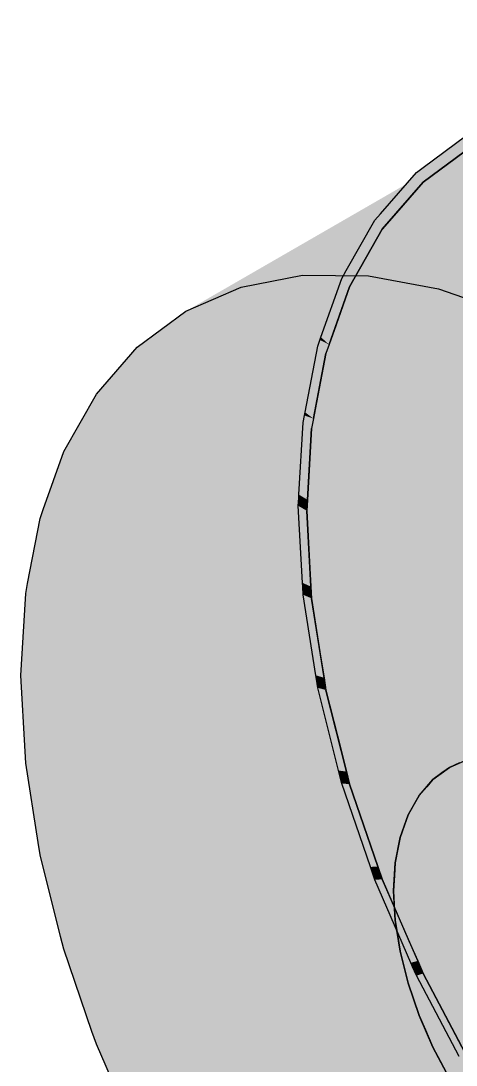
# Model space of a CAD drawing. Extents: x 0 to 420, y 0 to 297.
# Drawn here: x 254.9 to 269.44, y 201.88 to 236.78 of the extents above; entities that cross this region are included whole.
import ezdxf

# ---------------------------------------------------------------- set-up
doc = ezdxf.new("R2010")
doc.units = 0
doc.layers.add('SOMBRA', color=8, linetype='CONTINUOUS')
doc.layers.add('VISIBLE', color=7, linetype='CONTINUOUS')

msp = doc.modelspace()

# ---------------------------------------------------------------- linework, layer by layer
at = {"layer": 'SOMBRA', "color": 254}
for points in [[(276.596, 236.6148), (275.3947, 235.2323), (268.0478, 230.9906)], [(268.1108, 231.7158), (276.596, 236.6148), (268.0478, 230.9906)], [(276.8169, 236.7781), (276.596, 236.6148), (268.1108, 231.7158)], [(276.8169, 236.7781), (268.1108, 231.7158), (269.47, 232.5364)], [(275.3947, 235.2323), (275.2086, 235.0181), (266.7233, 230.1192)], [(275.3947, 235.2323), (266.7233, 230.1192), (268.0478, 230.9906)], [(266.7233, 230.1192), (275.2086, 235.0181), (266.9053, 229.0892)], [(275.2086, 235.0181), (274.2522, 233.331), (266.9053, 229.0892)], [(271.8071, 233.392), (262.2612, 227.8806), (272.5153, 233.5295)], [(264.3069, 228.2779), (272.5153, 233.5295), (262.2612, 227.8806)], [(264.3069, 228.2779), (273.8528, 233.7893), (272.5153, 233.5295)], [(273.8528, 233.7893), (264.3069, 228.2779), (274.6167, 233.7832)], [(266.5135, 228.2604), (274.6167, 233.7832), (264.3069, 228.2779)], [(266.5135, 228.2604), (276.0595, 233.7718), (274.6167, 233.7832)], [(276.0595, 233.7718), (266.5135, 228.2604), (276.8659, 233.6223)], [(268.8433, 227.8285), (276.8659, 233.6223), (266.5135, 228.2604)], [(268.8433, 227.8285), (278.3892, 233.3399), (276.8659, 233.6223)], [(262.2612, 227.8806), (271.8071, 233.392), (270.5977, 232.8655)], [(274.2522, 233.331), (274.104, 233.0696), (265.6188, 228.1706)], [(274.2522, 233.331), (265.6188, 228.1706), (266.9053, 229.0892)], [(278.3892, 233.3399), (268.8433, 227.8285), (279.2245, 233.0495)], [(269.9574, 232.5868), (260.4114, 227.0754), (270.5977, 232.8655)], [(262.2612, 227.8806), (270.5977, 232.8655), (260.4114, 227.0754)], [(265.6188, 228.1706), (274.104, 233.0696), (266.062, 226.8648)], [(274.104, 233.0696), (273.409, 231.1065), (266.062, 226.8648)], [(269.7574, 232.9332), (269.47, 232.5364), (268.3317, 231.8791)], [(271.2563, 226.9896), (279.2245, 233.0495), (268.8433, 227.8285)], [(260.4114, 227.0754), (269.9574, 232.5868), (268.8967, 231.8026)], [(269.47, 232.5364), (268.1108, 231.7158), (268.3317, 231.8791)], [(268.3351, 231.3874), (258.7892, 225.8761), (268.8967, 231.8026)], [(260.4114, 227.0754), (268.8967, 231.8026), (258.7892, 225.8761)], [(268.1108, 231.7158), (268.0478, 230.9906), (266.9094, 230.3334)], [(258.7892, 225.8761), (268.3351, 231.3874), (267.4414, 230.3589)], [(273.3756, 231.0121), (273.3013, 230.8024), (264.816, 225.9034)], [(273.3756, 231.0121), (264.816, 225.9034), (265.6753, 226.5664)], [(273.409, 231.1065), (273.3756, 231.0121), (265.6753, 226.5664)], [(273.409, 231.1065), (265.6753, 226.5664), (266.062, 226.8648)], [(264.816, 225.9034), (273.3013, 230.8024), (265.5325, 224.3553)], [(273.3013, 230.8024), (272.8795, 228.5971), (265.5325, 224.3553)], [(268.0478, 230.9906), (266.7233, 230.1192), (266.9094, 230.3334)], [(266.9683, 229.8144), (257.4223, 224.3031), (267.4414, 230.3589)], [(258.7892, 225.8761), (267.4414, 230.3589), (257.4223, 224.3031)], [(266.7233, 230.1192), (266.9053, 229.0892), (265.7669, 228.432)], [(257.4223, 224.3031), (266.9683, 229.8144), (266.2568, 228.5592)], [(266.9053, 229.0892), (265.6188, 228.1706), (265.7669, 228.432)], [(265.8801, 227.8947), (256.3341, 222.3834), (266.2568, 228.5592)], [(257.4223, 224.3031), (266.2568, 228.5592), (256.3341, 222.3834)], [(272.8795, 228.5971), (272.8592, 228.491), (265.1589, 224.0453)], [(272.8795, 228.5971), (265.1589, 224.0453), (265.5325, 224.3553)], [(272.8592, 228.491), (272.8141, 228.2554), (264.3288, 223.3564)], [(272.8592, 228.491), (264.3288, 223.3564), (265.1589, 224.0453)], [(255.6492, 220.4489), (265.8801, 227.8947), (265.363, 226.4343)], [(255.6492, 220.4489), (256.3341, 222.3834), (265.8801, 227.8947)], [(265.6188, 228.1706), (266.062, 226.8648), (264.9237, 226.2075)], [(266.062, 226.8648), (265.6753, 226.5664), (264.8903, 226.1131)], [(266.062, 226.8648), (264.8903, 226.1131), (264.9237, 226.2075)], [(265.6753, 226.5664), (264.816, 225.9034), (264.8903, 226.1131)], [(255.6492, 220.4489), (265.363, 226.4343), (259.3419, 222.5809)], [(265.1951, 225.9602), (259.3419, 222.5809), (265.363, 226.4343)], [(265.1951, 225.9602), (265.0892, 225.6611), (255.5433, 220.1498)], [(265.1951, 225.9602), (255.5433, 220.1498), (259.3419, 222.5809)], [(264.816, 225.9034), (265.5325, 224.3553), (264.3942, 223.6981)], [(255.1276, 217.9765), (265.0892, 225.6611), (264.7754, 224.0205)], [(255.1276, 217.9765), (255.5433, 220.1498), (265.0892, 225.6611)], [(255.1276, 217.9765), (264.7754, 224.0205), (258.8202, 220.1085)], [(264.6735, 223.4879), (258.8202, 220.1085), (264.7754, 224.0205)], [(265.1589, 224.0453), (264.3288, 223.3564), (264.3739, 223.592)], [(265.5325, 224.3553), (265.1589, 224.0453), (264.3739, 223.592)], [(265.5325, 224.3553), (264.3739, 223.592), (264.3942, 223.6981)], [(264.6735, 223.4879), (264.6092, 223.1519), (255.0633, 217.6405)], [(264.6735, 223.4879), (255.0633, 217.6405), (258.8202, 220.1085)], [(255.6492, 220.4489), (259.3419, 222.5809), (255.5433, 220.1498)], [(255.1276, 217.9765), (258.8202, 220.1085), (255.0633, 217.6405)]]:
    msp.add_solid(points, dxfattribs=at)
at = {"layer": 'SOMBRA', "color": 252}
for points in [[(269.7574, 232.9332), (268.3317, 231.8791), (269.9574, 232.5868)], [(268.3317, 231.8791), (268.3351, 231.3874), (269.9574, 232.5868)], [(268.1108, 231.7158), (266.9094, 230.3334), (268.3351, 231.3874)], [(268.3317, 231.8791), (268.1108, 231.7158), (268.3351, 231.3874)], [(266.9094, 230.3334), (266.9683, 229.8144), (268.3351, 231.3874)], [(266.9094, 230.3334), (266.7233, 230.1192), (266.9683, 229.8144)], [(266.7233, 230.1192), (265.7669, 228.432), (266.9683, 229.8144)], [(265.7669, 228.432), (265.8801, 227.8947), (266.9683, 229.8144)], [(270.1712, 213.1637), (264.3069, 228.2779), (262.2612, 227.8806)], [(271.1451, 212.6751), (264.3069, 228.2779), (270.1712, 213.1637)], [(271.1451, 212.6751), (266.5135, 228.2604), (264.3069, 228.2779)], [(265.7669, 228.432), (265.6188, 228.1706), (265.8801, 227.8947)], [(272.0356, 212.2283), (266.5135, 228.2604), (271.1451, 212.6751)], [(272.0356, 212.2283), (268.8433, 227.8285), (266.5135, 228.2604)], [(269.062, 213.7201), (262.2612, 227.8806), (260.4114, 227.0754)], [(270.1712, 213.1637), (262.2612, 227.8806), (269.062, 213.7201)], [(265.6188, 228.1706), (264.9237, 226.2075), (265.8801, 227.8947)], [(264.9237, 226.2075), (265.1951, 225.9602), (265.8801, 227.8947)], [(297.4109, 228.0259), (269.2114, 211.8334), (296.7886, 227.7551)], [(297.4109, 228.0259), (269.5539, 211.9825), (269.2114, 211.8334)], [(296.7854, 227.7527), (268.6625, 211.4276), (296.2397, 227.3493)], [(296.7854, 227.7527), (268.9629, 211.6497), (268.6625, 211.4276)], [(272.8808, 211.8043), (268.8433, 227.8285), (272.0356, 212.2283)], [(272.8808, 211.8043), (271.2563, 226.9896), (268.8433, 227.8285)], [(268.9629, 211.6497), (296.7854, 227.7527), (296.7886, 227.7551)], [(268.9629, 211.6497), (296.7886, 227.7551), (269.2114, 211.8334)], [(296.2371, 227.3462), (268.2001, 210.8954), (295.7772, 226.8171)], [(296.2371, 227.3462), (268.4532, 211.1866), (268.2001, 210.8954)], [(268.4532, 211.1866), (296.2371, 227.3462), (296.2397, 227.3493)], [(268.4532, 211.1866), (296.2397, 227.3493), (268.6625, 211.4276)], [(267.7389, 214.3838), (260.4114, 227.0754), (258.7892, 225.8761)], [(269.062, 213.7201), (260.4114, 227.0754), (267.7389, 214.3838)], [(295.7751, 226.8133), (267.8319, 210.2458), (295.409, 226.1675)], [(295.7751, 226.8133), (268.0334, 210.6013), (267.8319, 210.2458)], [(268.0334, 210.6013), (295.7751, 226.8133), (295.7772, 226.8171)], [(268.0334, 210.6013), (295.7772, 226.8171), (268.2001, 210.8954)], [(264.8903, 226.1131), (264.816, 225.9034), (265.0892, 225.6611)], [(264.9237, 226.2075), (264.8903, 226.1131), (265.1951, 225.9602)], [(264.8903, 226.1131), (265.0892, 225.6611), (265.1951, 225.9602)], [(295.4075, 226.1632), (267.5643, 209.4901), (295.1415, 225.4118)], [(295.4075, 226.1632), (267.7107, 209.9037), (267.5643, 209.4901)], [(267.7107, 209.9037), (295.4075, 226.1632), (295.409, 226.1675)], [(267.7107, 209.9037), (295.409, 226.1675), (267.8319, 210.2458)], [(266.0704, 215.2209), (258.7892, 225.8761), (257.4223, 224.3031)], [(267.7389, 214.3838), (258.7892, 225.8761), (266.0704, 215.2209)], [(264.816, 225.9034), (264.3942, 223.6981), (265.0892, 225.6611)], [(264.3942, 223.6981), (264.6735, 223.4879), (265.0892, 225.6611)], [(295.1405, 225.4069), (267.4019, 208.6411), (294.9791, 224.5628)], [(295.1405, 225.4069), (267.4908, 209.1058), (267.4019, 208.6411)], [(267.4908, 209.1058), (295.1405, 225.4069), (295.1415, 225.4118)], [(267.4908, 209.1058), (295.1415, 225.4118), (267.5643, 209.4901)], [(294.9788, 224.5575), (267.3475, 207.7134), (294.9246, 223.6351)], [(294.9788, 224.5575), (267.3773, 208.2211), (267.3475, 207.7134)], [(267.3773, 208.2211), (294.9788, 224.5575), (294.9791, 224.5628)], [(267.3773, 208.2211), (294.9791, 224.5628), (267.4019, 208.6411)], [(263.8125, 216.3536), (257.4223, 224.3031), (256.3341, 222.3834)], [(266.0704, 215.2209), (257.4223, 224.3031), (263.8125, 216.3536)], [(264.3942, 223.6981), (264.3739, 223.592), (264.6735, 223.4879)], [(264.3288, 223.3564), (264.1874, 220.9466), (264.6092, 223.1519)], [(264.3739, 223.592), (264.3288, 223.3564), (264.6092, 223.1519)], [(264.3739, 223.592), (264.6092, 223.1519), (264.6735, 223.4879)], [(267.3721, 207.2649), (294.9246, 223.6351), (267.3475, 207.7134)], [(267.3721, 207.2649), (294.9249, 223.6294), (294.9246, 223.6351)], [(294.9249, 223.6294), (267.3721, 207.2649), (267.4019, 206.7228)], [(294.9249, 223.6294), (267.4019, 206.7228), (294.9791, 222.6445)], [(264.1874, 220.9466), (264.4699, 220.777), (264.6092, 223.1519)], [(267.4754, 206.2535), (294.9791, 222.6445), (267.4019, 206.7228)], [(267.4754, 206.2535), (294.98, 222.6385), (294.9791, 222.6445)], [(294.98, 222.6385), (267.4754, 206.2535), (267.5643, 205.6863)], [(294.98, 222.6385), (267.5643, 205.6863), (295.1415, 221.608)], [(260.4464, 218.0422), (256.3341, 222.3834), (255.6492, 220.4489)], [(263.8125, 216.3536), (256.3341, 222.3834), (260.4464, 218.0422)], [(267.6854, 205.2043), (295.1415, 221.608), (267.5643, 205.6863)], [(267.6854, 205.2043), (295.143, 221.6019), (295.1415, 221.608)], [(295.143, 221.6019), (267.6854, 205.2043), (267.8319, 204.6216)], [(295.143, 221.6019), (267.8319, 204.6216), (295.409, 220.5433)], [(264.1874, 220.9466), (264.1806, 220.8307), (264.4699, 220.777)], [(264.1806, 220.8307), (264.1655, 220.5732), (264.4483, 220.4099)], [(264.1655, 220.5732), (264.3069, 218.0001), (264.4483, 220.4099)], [(264.1806, 220.8307), (264.4483, 220.4099), (264.4699, 220.777)], [(267.9986, 204.135), (295.409, 220.5433), (267.8319, 204.6216)], [(267.9986, 204.135), (295.4112, 220.5371), (295.409, 220.5433)], [(295.4112, 220.5371), (267.9986, 204.135), (268.2001, 203.5469)], [(295.4112, 220.5371), (268.2001, 203.5469), (295.7772, 219.4686)], [(263.1512, 215.187), (255.6492, 220.4489), (255.5433, 220.1498)], [(263.1512, 215.187), (260.4464, 218.0422), (255.6492, 220.4489)], [(264.3069, 218.0001), (264.5877, 217.8742), (264.4483, 220.4099)], [(259.8428, 216.3372), (255.5433, 220.1498), (255.1276, 217.9765)], [(263.1512, 215.187), (255.5433, 220.1498), (259.8428, 216.3372)], [(264.816, 214.4919), (273.3013, 219.3908), (266.6494, 212.3835)], [(273.3013, 219.3908), (273.9963, 216.6252), (266.6494, 212.3835)], [(268.4094, 203.0642), (295.7772, 219.4686), (268.2001, 203.5469)], [(268.4094, 203.0642), (295.7799, 219.4625), (295.7772, 219.4686)], [(295.7799, 219.4625), (268.4094, 203.0642), (268.6625, 202.4807)], [(295.7799, 219.4625), (268.6625, 202.4807), (296.2397, 218.4023)], [(262.6706, 213.8296), (255.1276, 217.9765), (255.0633, 217.6405)], [(262.6706, 213.8296), (259.8428, 216.3372), (255.1276, 217.9765)], [(265.3705, 214.4154), (260.4464, 218.0422), (263.1512, 215.187)], [(265.3705, 214.4154), (263.8125, 216.3536), (260.4464, 218.0422)], [(264.3069, 218.0001), (264.3137, 217.8763), (264.5877, 217.8742)], [(264.3137, 217.8763), (264.3288, 217.6014), (264.6092, 217.4821)], [(264.3137, 217.8763), (264.6092, 217.4821), (264.5877, 217.8742)], [(259.4764, 214.4218), (255.0633, 217.6405), (254.9239, 215.2657)], [(262.6706, 213.8296), (255.0633, 217.6405), (259.4764, 214.4218)], [(264.3288, 217.6014), (264.7507, 214.909), (264.6092, 217.4821)], [(264.7507, 214.909), (265.025, 214.8288), (264.6092, 217.4821)], [(267.0104, 213.8452), (263.8125, 216.3536), (265.3705, 214.4154)], [(267.0104, 213.8452), (266.0704, 215.2209), (263.8125, 216.3536)], [(274.0298, 216.4922), (274.104, 216.1967), (265.6188, 211.2977)], [(274.0298, 216.4922), (265.6188, 211.2977), (266.3295, 212.0465)], [(273.9963, 216.6252), (274.0298, 216.4922), (266.3295, 212.0465)], [(273.9963, 216.6252), (266.3295, 212.0465), (266.6494, 212.3835)], [(264.8133, 213.4324), (259.8428, 216.3372), (262.6706, 213.8296)], [(264.8133, 213.4324), (263.1512, 215.187), (259.8428, 216.3372)], [(265.6188, 211.2977), (274.104, 216.1967), (267.7135, 209.1635)], [(274.104, 216.1967), (275.0604, 213.4052), (267.7135, 209.1635)], [(262.3789, 212.3047), (254.9239, 215.2657), (254.9024, 214.8986)], [(262.3789, 212.3047), (259.4764, 214.4218), (254.9239, 215.2657)], [(266.3966, 213.1389), (263.1512, 215.187), (264.8133, 213.4324)], [(266.3966, 213.1389), (265.3705, 214.4154), (263.1512, 215.187)], [(268.3109, 213.3931), (266.0704, 215.2209), (267.0104, 213.8452)], [(268.3109, 213.3931), (267.7389, 214.3838), (266.0704, 215.2209)], [(259.3535, 212.3287), (254.9024, 214.8986), (255.0417, 212.3628)], [(262.3789, 212.3047), (254.9024, 214.8986), (259.3535, 212.3287)], [(264.7507, 214.909), (264.7709, 214.7795), (265.025, 214.8288)], [(264.7709, 214.7795), (265.0892, 214.4186), (265.025, 214.8288)], [(264.7709, 214.7795), (264.816, 214.4919), (265.0892, 214.4186)], [(256.2282, 206.1819), (255.5433, 208.9073), (265.0892, 214.4186)], [(256.2282, 206.1819), (265.0892, 214.4186), (265.6063, 212.3611)], [(264.4083, 212.2887), (259.4764, 214.4218), (262.3789, 212.3047)], [(264.4083, 212.2887), (262.6706, 213.8296), (259.4764, 214.4218)], [(264.816, 214.4919), (266.6494, 212.3835), (265.5111, 211.7263)], [(264.816, 214.4919), (265.5111, 211.7263), (265.0892, 214.4186)], [(265.5111, 211.7263), (265.7742, 211.6932), (265.0892, 214.4186)], [(267.6522, 212.9061), (265.3705, 214.4154), (266.3966, 213.1389)], [(267.6522, 212.9061), (267.0104, 213.8452), (265.3705, 214.4154)], [(269.4011, 213.0141), (267.7389, 214.3838), (268.3109, 213.3931)], [(269.4011, 213.0141), (269.062, 213.7201), (267.7389, 214.3838)], [(265.908, 212.2768), (262.6706, 213.8296), (264.4083, 212.2887)], [(265.908, 212.2768), (264.8133, 213.4324), (262.6706, 213.8296)], [(268.7047, 212.711), (267.0104, 213.8452), (267.6522, 212.9061)], [(268.7047, 212.711), (268.3109, 213.3931), (267.0104, 213.8452)], [(270.3583, 212.6813), (269.062, 213.7201), (269.4011, 213.0141)], [(270.3583, 212.6813), (270.1712, 213.1637), (269.062, 213.7201)], [(267.0972, 212.2674), (264.8133, 213.4324), (265.908, 212.2768)], [(267.0972, 212.2674), (266.3966, 213.1389), (264.8133, 213.4324)], [(275.1064, 213.271), (275.2086, 212.9727), (266.7233, 208.0737)], [(275.1064, 213.271), (266.7233, 208.0737), (267.4061, 208.8252)], [(275.0604, 213.4052), (275.1064, 213.271), (267.4061, 208.8252)], [(275.0604, 213.4052), (267.4061, 208.8252), (267.7135, 209.1635)], [(269.6289, 212.5397), (268.3109, 213.3931), (268.7047, 212.711)], [(269.6289, 212.5397), (269.4011, 213.0141), (268.3109, 213.3931)], [(268.0941, 212.2595), (266.3966, 213.1389), (267.0972, 212.2674)], [(268.0941, 212.2595), (267.6522, 212.9061), (266.3966, 213.1389)], [(266.7233, 208.0737), (275.2086, 212.9727), (269.063, 205.9614)], [(268.9694, 212.2526), (267.6522, 212.9061), (268.0941, 212.2595)], [(268.9694, 212.2526), (268.7047, 212.711), (267.6522, 212.9061)], [(275.2086, 212.9727), (276.4099, 210.2031), (269.063, 205.9614)], [(270.474, 212.383), (269.4011, 213.0141), (269.6289, 212.5397)], [(270.474, 212.383), (270.3583, 212.6813), (269.4011, 213.0141)], [(269.7698, 212.2462), (268.7047, 212.711), (268.9694, 212.2526)], [(269.7698, 212.2462), (269.6289, 212.5397), (268.7047, 212.711)], [(262.2811, 210.6384), (255.0417, 212.3628), (255.0633, 211.9708)], [(262.2811, 210.6384), (259.3535, 212.3287), (255.0417, 212.3628)], [(256.2282, 206.1819), (265.6063, 212.3611), (259.921, 208.3139)], [(264.1626, 211.0038), (259.3535, 212.3287), (262.2811, 210.6384)], [(264.1626, 211.0038), (262.3789, 212.3047), (259.3535, 212.3287)], [(265.7742, 211.6932), (259.921, 208.3139), (265.6063, 212.3611)], [(265.5528, 211.2738), (262.3789, 212.3047), (264.1626, 211.0038)], [(265.5528, 211.2738), (264.4083, 212.2887), (262.3789, 212.3047)], [(266.6553, 211.4879), (264.4083, 212.2887), (265.5528, 211.2738)], [(266.6553, 211.4879), (265.908, 212.2768), (264.4083, 212.2887)], [(266.6494, 212.3835), (265.5445, 211.5933), (265.5111, 211.7263)], [(266.6494, 212.3835), (266.3295, 212.0465), (265.5445, 211.5933)], [(267.5795, 211.6674), (265.908, 212.2768), (266.6553, 211.4879)], [(267.5795, 211.6674), (267.0972, 212.2674), (265.908, 212.2768)], [(268.391, 211.825), (267.0972, 212.2674), (267.5795, 211.6674)], [(268.391, 211.825), (268.0941, 212.2595), (267.0972, 212.2674)], [(269.1331, 211.9691), (268.0941, 212.2595), (268.391, 211.825)], [(269.1331, 211.9691), (268.9694, 212.2526), (268.0941, 212.2595)], [(269.8373, 212.1058), (268.9694, 212.2526), (269.1331, 211.9691)], [(269.8373, 212.1058), (269.7698, 212.2462), (268.9694, 212.2526)], [(259.4764, 210.0938), (255.0633, 211.9708), (255.479, 209.3175)], [(262.2811, 210.6384), (255.0633, 211.9708), (259.4764, 210.0938)], [(266.3295, 212.0465), (265.6188, 211.2977), (265.5445, 211.5933)], [(268.5747, 211.5562), (268.391, 211.825), (267.5795, 211.6674)], [(269.2114, 211.8334), (269.1331, 211.9691), (268.391, 211.825)], [(269.2114, 211.8334), (268.391, 211.825), (268.5747, 211.5562)], [(269.2114, 211.8334), (268.5747, 211.5562), (268.6625, 211.4276)], [(269.8373, 212.1058), (269.1331, 211.9691), (269.2114, 211.8334)], [(265.7742, 211.6932), (265.8801, 211.2719), (256.3341, 205.7605)], [(265.7742, 211.6932), (256.3341, 205.7605), (259.921, 208.3139)], [(265.5111, 211.7263), (265.5445, 211.5933), (265.7742, 211.6932)], [(265.5445, 211.5933), (265.8801, 211.2719), (265.7742, 211.6932)], [(265.5445, 211.5933), (265.6188, 211.2977), (265.8801, 211.2719)], [(267.1699, 210.9447), (266.6553, 211.4879), (265.5528, 211.2738)], [(267.9036, 211.2641), (267.5795, 211.6674), (266.6553, 211.4879)], [(267.9036, 211.2641), (266.6553, 211.4879), (267.1699, 210.9447)], [(268.5747, 211.5562), (267.5795, 211.6674), (267.9036, 211.2641)], [(268.6625, 211.4276), (268.5747, 211.5562), (267.9036, 211.2641)], [(257.2766, 203.0096), (256.3341, 205.7605), (265.8801, 211.2719)], [(257.2766, 203.0096), (265.8801, 211.2719), (266.5916, 209.1951)], [(266.3342, 210.5809), (265.5528, 211.2738), (264.1626, 211.0038)], [(267.1699, 210.9447), (265.5528, 211.2738), (266.3342, 210.5809)], [(265.6188, 211.2977), (267.7135, 209.1635), (266.5751, 208.5063)], [(265.6188, 211.2977), (266.5751, 208.5063), (265.8801, 211.2719)], [(266.5751, 208.5063), (266.8225, 208.5209), (265.8801, 211.2719)], [(268.1041, 211.0147), (267.9036, 211.2641), (267.1699, 210.9447)], [(268.6625, 211.4276), (267.9036, 211.2641), (268.1041, 211.0147)], [(268.6625, 211.4276), (268.1041, 211.0147), (268.2001, 210.8954)], [(265.3373, 210.147), (264.1626, 211.0038), (262.2811, 210.6384)], [(266.3342, 210.5809), (264.1626, 211.0038), (265.3373, 210.147)], [(267.5157, 210.5797), (267.1699, 210.9447), (266.3342, 210.5809)], [(268.1041, 211.0147), (267.1699, 210.9447), (267.5157, 210.5797)], [(268.2001, 210.8954), (268.1041, 211.0147), (267.5157, 210.5797)], [(268.2001, 210.8954), (267.5157, 210.5797), (267.7295, 210.3539)], [(268.2001, 210.8954), (267.7295, 210.3539), (267.8319, 210.2458)], [(264.0801, 209.5998), (262.2811, 210.6384), (259.4764, 210.0938)], [(265.3373, 210.147), (262.2811, 210.6384), (264.0801, 209.5998)], [(266.8722, 210.1039), (266.3342, 210.5809), (265.3373, 210.147)], [(267.5157, 210.5797), (266.3342, 210.5809), (266.8722, 210.1039)], [(267.7295, 210.3539), (267.5157, 210.5797), (266.8722, 210.1039)], [(262.3789, 208.8592), (259.4764, 210.0938), (255.479, 209.3175)], [(264.0801, 209.5998), (259.4764, 210.0938), (262.3789, 208.8592)], [(266.1393, 209.562), (265.3373, 210.147), (264.0801, 209.5998)], [(266.8722, 210.1039), (265.3373, 210.147), (266.1393, 209.562)], [(267.2337, 209.7833), (266.8722, 210.1039), (266.1393, 209.562)], [(267.7295, 210.3539), (266.8722, 210.1039), (267.2337, 209.7833)], [(267.8319, 210.2458), (267.7295, 210.3539), (267.2337, 209.7833)], [(267.8319, 210.2458), (267.2337, 209.7833), (267.4573, 209.585)], [(267.8319, 210.2458), (267.4573, 209.585), (267.5643, 209.4901)], [(276.4677, 210.0699), (276.596, 209.774), (268.1108, 204.875)], [(276.4677, 210.0699), (268.1108, 204.875), (268.7674, 205.6242)], [(276.4099, 210.2031), (276.4677, 210.0699), (268.7674, 205.6242)], [(276.4099, 210.2031), (268.7674, 205.6242), (269.063, 205.9614)], [(267.2337, 209.7833), (266.1393, 209.562), (266.6915, 209.1593)], [(267.4573, 209.585), (267.2337, 209.7833), (266.6915, 209.1593)], [(268.1108, 204.875), (276.596, 209.774), (270.6748, 202.8319)], [(265.265, 208.9157), (264.0801, 209.5998), (262.3789, 208.8592)], [(266.1393, 209.562), (264.0801, 209.5998), (265.265, 208.9157)], [(266.6915, 209.1593), (266.1393, 209.562), (265.265, 208.9157)], [(267.4573, 209.585), (266.6915, 209.1593), (267.0626, 208.8886)], [(267.5643, 209.4901), (267.4573, 209.585), (267.0626, 208.8886)], [(267.5643, 209.4901), (267.0626, 208.8886), (267.2921, 208.7212)], [(267.5643, 209.4901), (267.2921, 208.7212), (267.4019, 208.6411)], [(262.3789, 208.8592), (255.479, 209.3175), (255.5433, 208.9073)], [(257.2766, 203.0096), (266.5916, 209.1951), (260.9691, 205.1414)], [(266.8225, 208.5209), (260.9691, 205.1414), (266.5916, 209.1951)], [(266.6915, 209.1593), (265.265, 208.9157), (266.0739, 208.4487)], [(267.0626, 208.8886), (266.6915, 209.1593), (266.0739, 208.4487)], [(267.7135, 209.1635), (266.6211, 208.372), (266.5751, 208.5063)], [(267.7135, 209.1635), (267.4061, 208.8252), (266.6211, 208.372)], [(259.8427, 207.7553), (255.5433, 208.9073), (256.2282, 206.1819)], [(262.3789, 208.8592), (255.5433, 208.9073), (259.8427, 207.7553)], [(264.1626, 208.1006), (262.3789, 208.8592), (259.8427, 207.7553)], [(265.265, 208.9157), (262.3789, 208.8592), (264.1626, 208.1006)], [(266.0739, 208.4487), (265.265, 208.9157), (264.1626, 208.1006)], [(267.0626, 208.8886), (266.0739, 208.4487), (266.6309, 208.1271)], [(267.4061, 208.8252), (266.7233, 208.0737), (266.6211, 208.372)], [(267.2921, 208.7212), (267.0626, 208.8886), (266.6309, 208.1271)], [(267.2921, 208.7212), (266.6309, 208.1271), (267.0052, 207.911)], [(267.4019, 208.6411), (267.2921, 208.7212), (267.0052, 207.911)], [(266.8225, 208.5209), (266.9683, 208.0956), (257.4223, 202.5843)], [(266.8225, 208.5209), (257.4223, 202.5843), (260.9691, 205.1414)], [(266.0739, 208.4487), (264.1626, 208.1006), (265.3373, 207.6009)], [(266.6309, 208.1271), (266.0739, 208.4487), (265.3373, 207.6009)], [(266.5751, 208.5063), (266.6211, 208.372), (266.8225, 208.5209)], [(266.6211, 208.372), (266.9683, 208.0956), (266.8225, 208.5209)], [(266.6211, 208.372), (266.7233, 208.0737), (266.9683, 208.0956)], [(267.4019, 208.6411), (267.0052, 207.911), (267.2367, 207.7774)], [(267.4019, 208.6411), (267.2367, 207.7774), (267.3475, 207.7134)], [(256.2282, 206.1819), (259.921, 208.3139), (256.3341, 205.7605)], [(258.6062, 199.8549), (257.4223, 202.5843), (266.9683, 208.0956)], [(258.6062, 199.8549), (266.9683, 208.0956), (267.862, 206.0351)], [(264.1626, 208.1006), (259.8427, 207.7553), (262.6706, 206.9975)], [(265.3373, 207.6009), (264.1626, 208.1006), (262.6706, 206.9975)], [(266.6309, 208.1271), (265.3373, 207.6009), (266.1393, 207.2598)], [(267.0052, 207.911), (266.6309, 208.1271), (266.1393, 207.2598)], [(266.7233, 208.0737), (267.9246, 205.3042), (266.9683, 208.0956)], [(266.7233, 208.0737), (269.063, 205.9614), (267.9246, 205.3042)], [(267.9246, 205.3042), (268.1521, 205.3663), (266.9683, 208.0956)], [(262.6706, 206.9975), (259.8427, 207.7553), (256.2282, 206.1819)], [(267.0052, 207.911), (266.1393, 207.2598), (266.6915, 207.025)], [(267.2367, 207.7774), (267.0052, 207.911), (266.6915, 207.025)], [(267.2367, 207.7774), (266.6915, 207.025), (267.0626, 206.8671)], [(267.3475, 207.7134), (267.2367, 207.7774), (267.0626, 206.8671)], [(267.3475, 207.7134), (267.0626, 206.8671), (267.2921, 206.7695)], [(267.3475, 207.7134), (267.2921, 206.7695), (267.4019, 206.7228)], [(265.3373, 207.6009), (262.6706, 206.9975), (264.4083, 206.5319)], [(266.1393, 207.2598), (265.3373, 207.6009), (264.4083, 206.5319)], [(262.6706, 206.9975), (256.2282, 206.1819), (256.3341, 205.7605)], [(262.6706, 206.9975), (256.3341, 205.7605), (260.4465, 205.3532)], [(264.4083, 206.5319), (262.6706, 206.9975), (260.4465, 205.3532)], [(266.1393, 207.2598), (264.4083, 206.5319), (265.5528, 206.2252)], [(266.6915, 207.025), (266.1393, 207.2598), (265.5528, 206.2252)], [(266.6915, 207.025), (265.5528, 206.2252), (266.3342, 206.0159)], [(267.0626, 206.8671), (266.6915, 207.025), (266.3342, 206.0159)], [(267.0626, 206.8671), (266.3342, 206.0159), (266.8721, 205.8717)], [(267.2921, 206.7695), (267.0626, 206.8671), (266.8721, 205.8717)], [(267.2921, 206.7695), (266.8721, 205.8717), (267.2337, 205.7749)], [(267.4019, 206.7228), (267.2921, 206.7695), (267.2337, 205.7749)], [(267.4019, 206.7228), (267.2337, 205.7749), (267.4573, 205.7149)], [(267.4019, 206.7228), (267.4573, 205.7149), (267.5643, 205.6863)], [(264.4083, 206.5319), (260.4465, 205.3532), (263.1512, 205.0852)], [(265.5528, 206.2252), (264.4083, 206.5319), (263.1512, 205.0852)], [(265.5528, 206.2252), (263.1512, 205.0852), (264.8133, 204.9206)], [(266.3342, 206.0159), (265.5528, 206.2252), (264.8133, 204.9206)], [(258.6062, 199.8549), (267.862, 206.0351), (262.2989, 201.9869)], [(268.1521, 205.3663), (262.2989, 201.9869), (267.862, 206.0351)], [(266.3342, 206.0159), (264.8133, 204.9206), (265.908, 204.8121)], [(266.8721, 205.8717), (266.3342, 206.0159), (265.908, 204.8121)], [(269.063, 205.9614), (267.9824, 205.171), (267.9246, 205.3042)], [(269.063, 205.9614), (268.7674, 205.6242), (267.9824, 205.171)], [(260.4465, 205.3532), (256.3341, 205.7605), (257.2766, 203.0096)], [(266.8721, 205.8717), (265.908, 204.8121), (266.6553, 204.7381)], [(267.2337, 205.7749), (266.8721, 205.8717), (266.6553, 204.7381)], [(267.2337, 205.7749), (266.6553, 204.7381), (267.1699, 204.6871)], [(267.4573, 205.7149), (267.2337, 205.7749), (267.1699, 204.6871)], [(267.4573, 205.7149), (267.1699, 204.6871), (267.5157, 204.6529)], [(267.5643, 205.6863), (267.4573, 205.7149), (267.5157, 204.6529)], [(267.5643, 205.6863), (267.5157, 204.6529), (267.7295, 204.6317)], [(267.5643, 205.6863), (267.7295, 204.6317), (267.8319, 204.6216)], [(268.7674, 205.6242), (268.1108, 204.875), (267.9824, 205.171)], [(263.1512, 205.0852), (260.4465, 205.3532), (257.2766, 203.0096)], [(268.1521, 205.3663), (268.3351, 204.9443), (258.7892, 199.4329)], [(268.1521, 205.3663), (258.7892, 199.4329), (262.2989, 201.9869)], [(267.9246, 205.3042), (267.9824, 205.171), (268.1521, 205.3663)], [(267.9824, 205.171), (268.3351, 204.9443), (268.1521, 205.3663)], [(257.2766, 203.0096), (260.9691, 205.1414), (257.4223, 202.5843)], [(263.1512, 205.0852), (257.2766, 203.0096), (257.4223, 202.5843)], [(263.1512, 205.0852), (257.4223, 202.5843), (261.2771, 202.9286)], [(260.1942, 196.7718), (258.7892, 199.4329), (268.3351, 204.9443)], [(260.1942, 196.7718), (268.3351, 204.9443), (269.3958, 202.9353)], [(264.8133, 204.9206), (263.1512, 205.0852), (261.2771, 202.9286)], [(264.8133, 204.9206), (261.2771, 202.9286), (263.8125, 203.155)], [(265.908, 204.8121), (264.8133, 204.9206), (263.8125, 203.155)], [(267.9824, 205.171), (268.1108, 204.875), (268.3351, 204.9443)], [(268.1108, 204.875), (269.5365, 202.1747), (268.3351, 204.9443)], [(268.1108, 204.875), (270.6748, 202.8319), (269.5365, 202.1747)], [(269.5365, 202.1747), (269.7401, 202.2832), (268.3351, 204.9443)], [(265.908, 204.8121), (263.8125, 203.155), (265.3705, 203.2942)], [(266.6553, 204.7381), (265.908, 204.8121), (265.3705, 203.2942)], [(266.6553, 204.7381), (265.3705, 203.2942), (266.3966, 203.3858)], [(267.1699, 204.6871), (266.6553, 204.7381), (266.3966, 203.3858)], [(267.1699, 204.6871), (266.3966, 203.3858), (267.0972, 203.4484)], [(267.5157, 204.6529), (267.1699, 204.6871), (267.0972, 203.4484)], [(267.5157, 204.6529), (267.0972, 203.4484), (267.5795, 203.4915)], [(267.7295, 204.6317), (267.5157, 204.6529), (267.5795, 203.4915)], [(267.7295, 204.6317), (267.5795, 203.4915), (267.9036, 203.5204)], [(267.8319, 204.6216), (267.7295, 204.6317), (267.9036, 203.5204)], [(267.8319, 204.6216), (267.9036, 203.5204), (268.1041, 203.5383)], [(267.8319, 204.6216), (268.1041, 203.5383), (268.2001, 203.5469)], [(267.0972, 203.4484), (266.0704, 201.6805), (267.0104, 201.9707)], [(267.0972, 203.4484), (266.3966, 203.3858), (266.0704, 201.6805)], [(267.5795, 203.4915), (267.0104, 201.9707), (267.6522, 202.1688)], [(267.5795, 203.4915), (267.0972, 203.4484), (267.0104, 201.9707)], [(267.9036, 203.5204), (267.5795, 203.4915), (267.6522, 202.1688)], [(267.9036, 203.5204), (267.6522, 202.1688), (268.0941, 202.3052)], [(268.1041, 203.5383), (267.9036, 203.5204), (268.0941, 202.3052)], [(268.1041, 203.5383), (268.0941, 202.3052), (268.391, 202.3968)], [(268.2001, 203.5469), (268.1041, 203.5383), (268.391, 202.3968)], [(268.2001, 203.5469), (268.391, 202.3968), (268.5747, 202.4535)], [(268.2001, 203.5469), (268.5747, 202.4535), (268.6625, 202.4807)], [(263.8125, 203.155), (258.6062, 199.8549), (258.7892, 199.4329)], [(263.8125, 203.155), (261.2771, 202.9286), (258.6062, 199.8549)], [(263.8125, 203.155), (258.7892, 199.4329), (262.3205, 200.523)], [(265.3705, 203.2942), (262.3205, 200.523), (264.6431, 201.2399)], [(265.3705, 203.2942), (263.8125, 203.155), (262.3205, 200.523)], [(266.3966, 203.3858), (264.6431, 201.2399), (266.0704, 201.6805)], [(266.3966, 203.3858), (265.3705, 203.2942), (264.6431, 201.2399)], [(261.2771, 202.9286), (257.4223, 202.5843), (258.6062, 199.8549)], [(260.1942, 196.7718), (269.3958, 202.9353), (263.8868, 198.9038)], [(269.7401, 202.2832), (263.8868, 198.9038), (269.3958, 202.9353)], [(268.391, 202.3968), (268.0941, 202.3052), (268.3109, 200.9212)], [(268.391, 202.3968), (268.3109, 200.9212), (268.7047, 201.1485)], [(268.5747, 202.4535), (268.391, 202.3968), (268.7047, 201.1485)], [(268.6625, 202.4807), (268.5747, 202.4535), (268.9694, 201.3013)], [(268.5747, 202.4535), (268.7047, 201.1485), (268.9694, 201.3013)], [(268.6625, 202.4807), (268.9694, 201.3013), (269.1331, 201.3959)], [(268.6625, 202.4807), (269.1331, 201.3959), (269.2114, 201.4411)], [(269.7401, 202.2832), (269.9574, 201.8718), (260.4114, 196.3604)], [(269.7401, 202.2832), (260.4114, 196.3604), (263.8868, 198.9038)], [(267.6522, 202.1688), (266.9011, 200.1072), (267.7389, 200.5909)], [(267.6522, 202.1688), (267.0104, 201.9707), (266.9011, 200.1072)], [(268.0941, 202.3052), (267.6522, 202.1688), (267.7389, 200.5909)], [(268.0941, 202.3052), (267.7389, 200.5909), (268.3109, 200.9212)], [(258.6062, 199.8549), (262.2989, 201.9869), (258.7892, 199.4329)], [(267.0104, 201.9707), (265.629, 199.3728), (266.9011, 200.1072)], [(267.0104, 201.9707), (266.0704, 201.6805), (265.629, 199.3728)]]:
    msp.add_solid(points, dxfattribs=at)
at = {"layer": 'SOMBRA', "color": 253}
for points in [[(264.3288, 223.3564), (272.8141, 228.2554), (265.3257, 221.6038)], [(272.8141, 228.2554), (272.6727, 225.8456), (265.3257, 221.6038)], [(272.6727, 225.8456), (272.6659, 225.7297), (264.9655, 221.2839)], [(272.6727, 225.8456), (264.9655, 221.2839), (265.3257, 221.6038)], [(272.6659, 225.7297), (272.6508, 225.4722), (264.1655, 220.5732)], [(272.6659, 225.7297), (264.1655, 220.5732), (264.9655, 221.2839)], [(264.1655, 220.5732), (272.6508, 225.4722), (265.4453, 218.6574)], [(272.6508, 225.4722), (272.7922, 222.8991), (265.4453, 218.6574)], [(264.3288, 223.3564), (265.3257, 221.6038), (264.1874, 220.9466)], [(254.9239, 215.2657), (264.6092, 223.1519), (264.504, 221.3591)], [(254.9239, 215.2657), (255.0633, 217.6405), (264.6092, 223.1519)], [(272.799, 222.7753), (272.8141, 222.5004), (264.3288, 217.6014)], [(272.799, 222.7753), (264.3288, 217.6014), (265.0987, 218.3296)], [(272.7922, 222.8991), (272.799, 222.7753), (265.0987, 218.3296)], [(272.7922, 222.8991), (265.0987, 218.3296), (265.4453, 218.6574)], [(264.3288, 217.6014), (272.8141, 222.5004), (265.889, 215.5662)], [(272.8141, 222.5004), (273.2359, 219.808), (265.889, 215.5662)], [(265.3257, 221.6038), (264.9655, 221.2839), (264.1806, 220.8307)], [(265.3257, 221.6038), (264.1806, 220.8307), (264.1874, 220.9466)], [(254.9239, 215.2657), (264.504, 221.3591), (258.6163, 217.3975)], [(264.4699, 220.777), (258.6163, 217.3975), (264.504, 221.3591)], [(264.9655, 221.2839), (264.1655, 220.5732), (264.1806, 220.8307)], [(264.4699, 220.777), (264.4483, 220.4099), (254.9024, 214.8986)], [(264.4699, 220.777), (254.9024, 214.8986), (258.6163, 217.3975)], [(264.1655, 220.5732), (265.4453, 218.6574), (264.3069, 218.0001)], [(255.0417, 212.3628), (254.9024, 214.8986), (264.4483, 220.4099)], [(255.0417, 212.3628), (264.4483, 220.4099), (264.5535, 218.4956)], [(273.2562, 219.6785), (273.3013, 219.3908), (264.816, 214.4919)], [(273.2562, 219.6785), (264.816, 214.4919), (265.5559, 215.2327)], [(273.2359, 219.808), (273.2562, 219.6785), (265.5559, 215.2327)], [(273.2359, 219.808), (265.5559, 215.2327), (265.889, 215.5662)], [(255.0417, 212.3628), (264.5535, 218.4956), (258.7344, 214.4948)], [(264.5877, 217.8742), (258.7344, 214.4948), (264.5535, 218.4956)], [(265.4453, 218.6574), (264.3137, 217.8763), (264.3069, 218.0001)], [(265.4453, 218.6574), (265.0987, 218.3296), (264.3137, 217.8763)], [(265.0987, 218.3296), (264.3288, 217.6014), (264.3137, 217.8763)], [(268.911, 202.01), (296.2397, 218.4023), (268.6625, 202.4807)], [(268.911, 202.01), (296.2429, 218.3964), (296.2397, 218.4023)], [(296.2429, 218.3964), (268.911, 202.01), (269.2114, 201.4411)], [(296.2429, 218.3964), (269.2114, 201.4411), (296.7886, 217.3628)], [(264.5877, 217.8742), (264.6092, 217.4821), (255.0633, 211.9708)], [(264.5877, 217.8742), (255.0633, 211.9708), (258.7344, 214.4948)], [(254.9239, 215.2657), (258.6163, 217.3975), (254.9024, 214.8986)], [(255.479, 209.3175), (255.0633, 211.9708), (264.6092, 217.4821)], [(255.479, 209.3175), (264.6092, 217.4821), (264.9231, 215.4791)], [(264.3288, 217.6014), (265.889, 215.5662), (264.7507, 214.909)], [(269.4948, 200.9906), (296.7886, 217.3628), (269.2114, 201.4411)], [(255.479, 209.3175), (264.9231, 215.4791), (259.1716, 211.4494)], [(265.025, 214.8288), (259.1716, 211.4494), (264.9231, 215.4791)], [(265.889, 215.5662), (264.7709, 214.7795), (264.7507, 214.909)], [(265.889, 215.5662), (265.5559, 215.2327), (264.7709, 214.7795)], [(265.5559, 215.2327), (264.816, 214.4919), (264.7709, 214.7795)], [(265.025, 214.8288), (265.0892, 214.4186), (255.5433, 208.9073)], [(265.025, 214.8288), (255.5433, 208.9073), (259.1716, 211.4494)], [(255.0417, 212.3628), (258.7344, 214.4948), (255.0633, 211.9708)], [(255.479, 209.3175), (259.1716, 211.4494), (255.5433, 208.9073)]]:
    msp.add_solid(points, dxfattribs=at)
at = {"layer": 'VISIBLE'}
for p, q in [((268.3317, 231.8791), (269.7574, 232.9332)), ((268.3351, 231.3874), (269.9574, 232.5868)), ((269.9574, 232.5868), (268.8967, 231.8026)), ((266.9094, 230.3334), (268.1108, 231.7158)), ((268.1108, 231.7158), (268.3317, 231.8791)), ((268.8967, 231.8026), (268.3351, 231.3874)), ((266.9683, 229.8144), (268.3351, 231.3874)), ((268.3351, 231.3874), (267.4414, 230.3589)), ((266.7233, 230.1192), (266.9094, 230.3334)), ((267.4414, 230.3589), (266.9683, 229.8144)), ((265.7669, 228.432), (266.7233, 230.1192)), ((265.8801, 227.8947), (266.9683, 229.8144)), ((266.9683, 229.8144), (266.2568, 228.5592)), ((266.2568, 228.5592), (265.8801, 227.8947)), ((262.2612, 227.8806), (264.3069, 228.2779)), ((264.3069, 228.2779), (266.5135, 228.2604)), ((265.6188, 228.1706), (265.7669, 228.432)), ((266.5135, 228.2604), (268.8433, 227.8285)), ((260.4114, 227.0754), (262.2612, 227.8806)), ((264.9237, 226.2075), (265.6188, 228.1706)), ((265.1951, 225.9602), (265.8801, 227.8947)), ((265.8801, 227.8947), (265.363, 226.4343)), ((268.8433, 227.8285), (271.2563, 226.9896)), ((258.7892, 225.8761), (260.4114, 227.0754)), ((264.816, 225.9034), (264.8903, 226.1131)), ((264.8903, 226.1131), (264.9237, 226.2075)), ((265.363, 226.4343), (265.1951, 225.9602)), ((257.4223, 224.3031), (258.7892, 225.8761)), ((264.3942, 223.6981), (264.816, 225.9034)), ((265.1951, 225.9602), (265.0892, 225.6611)), ((264.6735, 223.4879), (265.0892, 225.6611)), ((265.0892, 225.6611), (264.7754, 224.0205)), ((256.3341, 222.3834), (257.4223, 224.3031)), ((264.7754, 224.0205), (264.6735, 223.4879)), ((264.3739, 223.592), (264.3942, 223.6981)), ((264.1874, 220.9466), (264.3288, 223.3564)), ((264.3288, 223.3564), (264.3739, 223.592)), ((264.6735, 223.4879), (264.6092, 223.1519)), ((264.4699, 220.777), (264.6092, 223.1519)), ((264.6092, 223.1519), (264.504, 221.3591)), ((255.6492, 220.4489), (256.3341, 222.3834)), ((264.504, 221.3591), (264.4699, 220.777)), ((264.1806, 220.8307), (264.1874, 220.9466)), ((264.1655, 220.5732), (264.1806, 220.8307)), ((264.3069, 218.0001), (264.1655, 220.5732)), ((264.4699, 220.777), (264.4483, 220.4099)), ((255.5433, 220.1498), (255.6492, 220.4489)), ((264.4483, 220.4099), (264.5535, 218.4956)), ((264.5877, 217.8742), (264.4483, 220.4099)), ((255.1276, 217.9765), (255.5433, 220.1498)), ((264.5535, 218.4956), (264.5877, 217.8742)), ((255.0633, 217.6405), (255.1276, 217.9765)), ((264.3137, 217.8763), (264.3069, 218.0001)), ((264.3288, 217.6014), (264.3137, 217.8763)), ((264.5877, 217.8742), (264.6092, 217.4821)), ((254.9239, 215.2657), (255.0633, 217.6405)), ((264.7507, 214.909), (264.3288, 217.6014)), ((264.6092, 217.4821), (264.9231, 215.4791)), ((265.025, 214.8288), (264.6092, 217.4821)), ((264.9231, 215.4791), (265.025, 214.8288)), ((254.9024, 214.8986), (254.9239, 215.2657)), ((255.0417, 212.3628), (254.9024, 214.8986)), ((264.7709, 214.7795), (264.7507, 214.909)), ((264.816, 214.4919), (264.7709, 214.7795)), ((265.025, 214.8288), (265.0892, 214.4186)), ((265.5111, 211.7263), (264.816, 214.4919)), ((265.0892, 214.4186), (265.6063, 212.3611)), ((265.7742, 211.6932), (265.0892, 214.4186)), ((255.0633, 211.9708), (255.0417, 212.3628)), ((265.6063, 212.3611), (265.7742, 211.6932)), ((255.479, 209.3175), (255.0633, 211.9708)), ((268.6625, 211.4276), (269.2114, 211.8334)), ((269.2114, 211.8334), (268.9629, 211.6497)), ((269.2114, 211.8334), (269.8373, 212.1058)), ((269.5539, 211.9825), (269.2114, 211.8334)), ((265.5445, 211.5933), (265.5111, 211.7263)), ((265.6188, 211.2977), (265.5445, 211.5933)), ((265.7742, 211.6932), (265.8801, 211.2719)), ((268.9629, 211.6497), (268.6625, 211.4276)), ((266.5751, 208.5063), (265.6188, 211.2977)), ((265.8801, 211.2719), (266.5916, 209.1951)), ((266.8225, 208.5209), (265.8801, 211.2719)), ((268.2001, 210.8954), (268.6625, 211.4276)), ((268.4532, 211.1866), (268.2001, 210.8954)), ((268.6625, 211.4276), (268.4532, 211.1866)), ((267.8319, 210.2458), (268.2001, 210.8954)), ((268.2001, 210.8954), (268.0334, 210.6013)), ((268.0334, 210.6013), (267.8319, 210.2458)), ((267.5643, 209.4901), (267.8319, 210.2458)), ((267.8319, 210.2458), (267.7107, 209.9037)), ((267.7107, 209.9037), (267.5643, 209.4901)), ((267.4019, 208.6411), (267.5643, 209.4901)), ((267.5643, 209.4901), (267.4908, 209.1058)), ((255.5433, 208.9073), (255.479, 209.3175)), ((266.5916, 209.1951), (266.8225, 208.5209)), ((267.4908, 209.1058), (267.4019, 208.6411)), ((256.2282, 206.1819), (255.5433, 208.9073)), ((266.6211, 208.372), (266.5751, 208.5063)), ((266.7233, 208.0737), (266.6211, 208.372)), ((266.8225, 208.5209), (266.9683, 208.0956)), ((267.3475, 207.7134), (267.4019, 208.6411)), ((267.4019, 208.6411), (267.3773, 208.2211)), ((267.9246, 205.3042), (266.7233, 208.0737)), ((266.9683, 208.0956), (267.862, 206.0351)), ((268.1521, 205.3663), (266.9683, 208.0956)), ((267.3773, 208.2211), (267.3475, 207.7134)), ((267.4019, 206.7228), (267.3475, 207.7134)), ((267.3475, 207.7134), (267.3721, 207.2649)), ((267.3721, 207.2649), (267.4019, 206.7228)), ((267.5643, 205.6863), (267.4019, 206.7228)), ((267.4019, 206.7228), (267.4754, 206.2535)), ((267.4754, 206.2535), (267.5643, 205.6863)), ((256.3341, 205.7605), (256.2282, 206.1819)), ((267.862, 206.0351), (268.1521, 205.3663)), ((257.2766, 203.0096), (256.3341, 205.7605)), ((267.8319, 204.6216), (267.5643, 205.6863)), ((267.5643, 205.6863), (267.6854, 205.2043)), ((267.6854, 205.2043), (267.8319, 204.6216)), ((267.9824, 205.171), (267.9246, 205.3042)), ((268.1521, 205.3663), (268.3351, 204.9443)), ((268.1108, 204.875), (267.9824, 205.171)), ((269.5365, 202.1747), (268.1108, 204.875)), ((268.3351, 204.9443), (269.3958, 202.9353)), ((269.7401, 202.2832), (268.3351, 204.9443)), ((268.2001, 203.5469), (267.8319, 204.6216)), ((267.8319, 204.6216), (267.9986, 204.135)), ((267.9986, 204.135), (268.2001, 203.5469)), ((268.6625, 202.4807), (268.2001, 203.5469)), ((268.2001, 203.5469), (268.4094, 203.0642)), ((257.4223, 202.5843), (257.2766, 203.0096)), ((268.4094, 203.0642), (268.6625, 202.4807)), ((269.3958, 202.9353), (269.7401, 202.2832)), ((258.6062, 199.8549), (257.4223, 202.5843)), ((269.2114, 201.4411), (268.6625, 202.4807)), ((268.6625, 202.4807), (268.911, 202.01)), ((268.911, 202.01), (269.2114, 201.4411))]:
    msp.add_line(p, q, dxfattribs=at)

doc.saveas('drawing.dxf')
